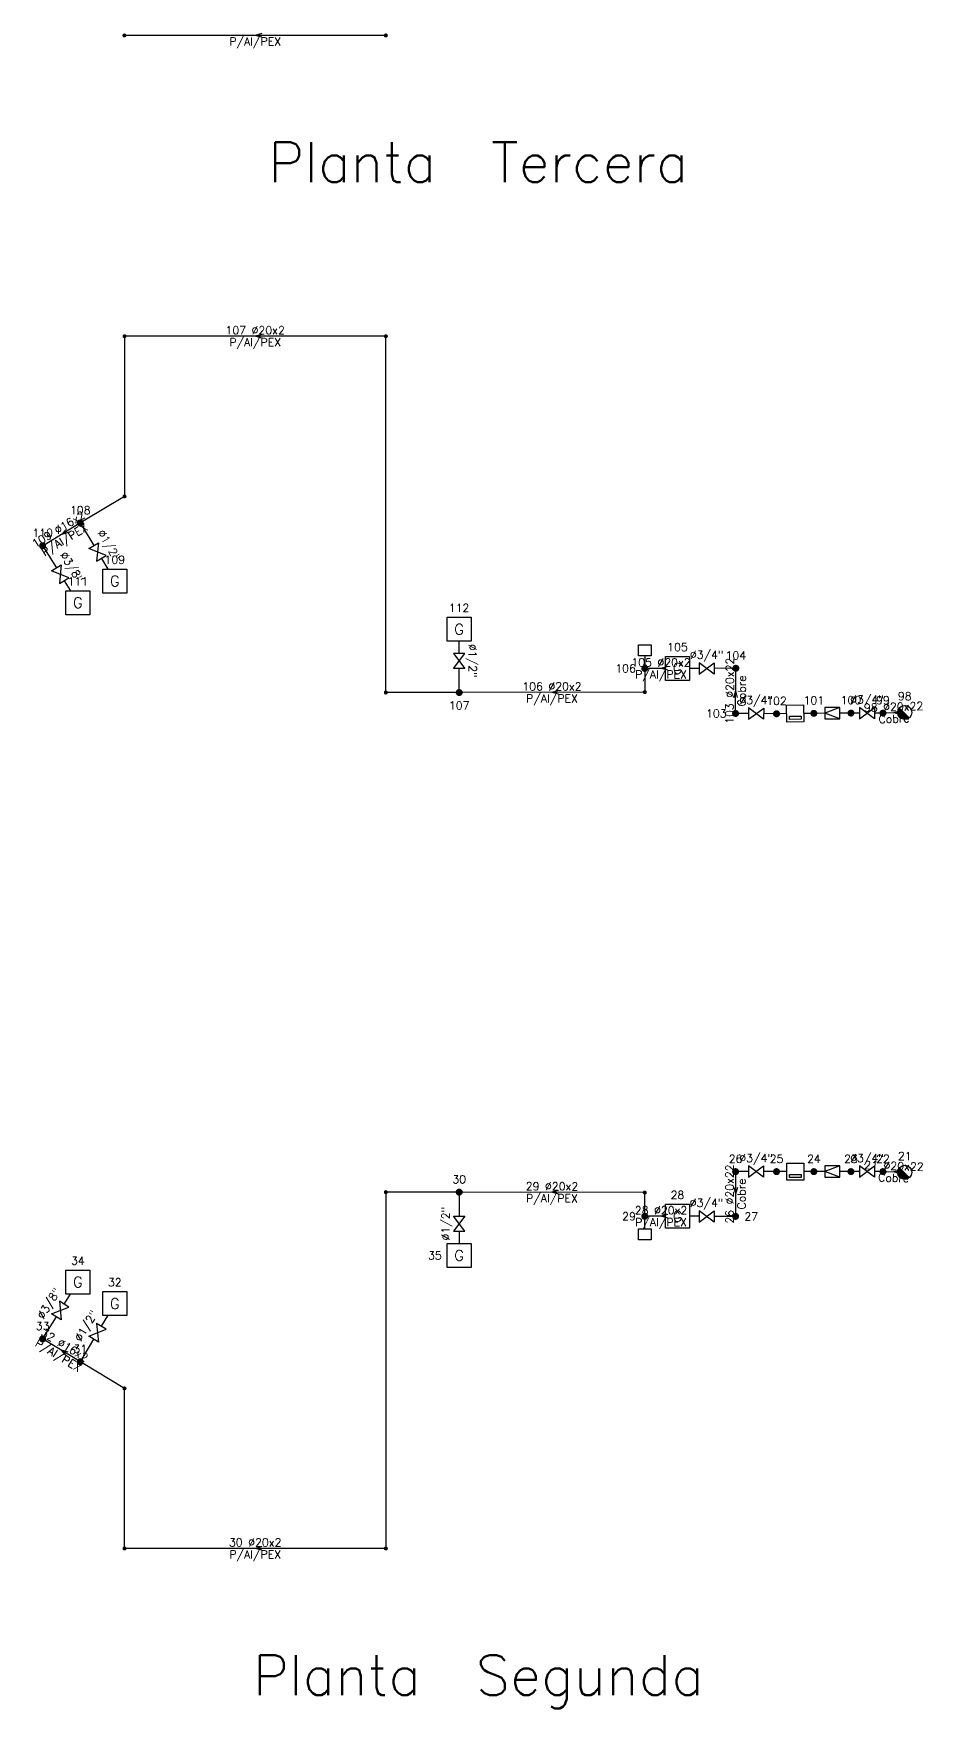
# Model space of a CAD drawing. Header units: metres. Extents: x -46.6 to 10.1, y -1.4 to 97.6.
# Drawn here: x -14.52 to -7.86, y 35.61 to 48.17 of the extents above; entities that cross this region are included whole.
import ezdxf
from ezdxf.enums import TextEntityAlignment as Align

# ---------------------------------------------------------------- set-up
doc = ezdxf.new("R2010")
doc.units = ezdxf.units.M
doc.header["$LTSCALE"] = 12.7
doc.layers.get('0').update_dxf_attribs({"linetype": 'CONTINUOUS'})
doc.layers.add('TEXTO_NUDOS', color=7, linetype='CONTINUOUS')
doc.layers.add('UNIFILAR', color=7, linetype='CONTINUOUS')
doc.layers.add('TEXTO_RAMAS', color=7, linetype='CONTINUOUS', lineweight=18)
doc.styles.add('ROMANS', font='Romans', dxfattribs={"height": 0.0635})

# ---------------------------------------------------------------- blocks, each defined once
blk = doc.blocks.new('CONEXION_PLANTAS_GAS')
at = {"color": 0, "linetype": 'Continuous'}
blk.add_circle((-0.004736, -0.005671), 1.5, dxfattribs=at)
for points in [[(-1.499779, 0.11617), (-1.504474, -0.033694), (0.363297, -1.459821), (0.216286, -1.489298)], [(-1.480147, 0.264817), (-1.499779, 0.11617), (0.506632, -1.415814), (0.363297, -1.459821)], [(-1.445772, 0.410761), (-1.480147, 0.264817), (0.644856, -1.357718), (0.506632, -1.415814)], [(-1.396999, 0.552544), (-1.445772, 0.410761), (0.77659, -1.286112), (0.644856, -1.357718)], [(-1.334315, 0.688749), (-1.396999, 0.552544), (0.900518, -1.201713), (0.77659, -1.286112)], [(-1.258346, 0.818016), (-1.334315, 0.688749), (1.0154, -1.105363), (0.900518, -1.201713)], [(-1.169852, 0.939054), (-1.258346, 0.818016), (1.047775, -1.074419), (1.0154, -1.105363)], [(-1.069716, 1.050651), (-1.169852, 0.939054), (-0.004736, -0.005671), (1.047775, -1.074419)], [(-1.504474, -0.033694), (-1.494184, -0.183278), (0.216286, -1.489298), (0.067066, -1.503952)], [(-1.494184, -0.183278), (-1.469012, -0.331087), (0.067066, -1.503952), (-0.082871, -1.503635)], [(-1.469012, -0.331087), (-1.429209, -0.475645), (-0.082871, -1.503635), (-0.232027, -1.488351)], [(-1.429209, -0.475645), (-1.375174, -0.615507), (-0.232027, -1.488351), (-0.378913, -1.458252)], [(-1.375174, -0.615507), (-1.307445, -0.749276), (-0.378913, -1.458252), (-0.52206, -1.41364)], [(-1.307445, -0.749276), (-1.226701, -0.875615), (-0.52206, -1.41364), (-0.660037, -1.35496)], [(-1.226701, -0.875615), (-1.133746, -0.993262), (-0.660037, -1.35496), (-0.791468, -1.282798)], [(-1.133746, -0.993262), (-1.029511, -1.101041), (-0.791468, -1.282798), (-0.915037, -1.197876)]]:
    blk.add_solid(points, dxfattribs=at)
blk = doc.blocks.new('NUDO_DERIVACION_GAS')
at = {"color": 0, "linetype": 'Continuous'}
for points in [[(-0.742494, 0.10584), (-0.749351, 0.031185), (-0.748721, -0.043781), (-0.749351, 0.031185)], [(-0.728219, 0.179437), (-0.742494, 0.10584), (-0.74061, -0.118309), (-0.748721, -0.043781)], [(-0.706667, 0.251241), (-0.728219, 0.179437), (-0.725099, -0.191656), (-0.74061, -0.118309)], [(-0.678054, 0.320535), (-0.706667, 0.251241), (-0.702343, -0.263087), (-0.725099, -0.191656)], [(-0.642667, 0.386626), (-0.678054, 0.320535), (-0.672569, -0.33189), (-0.702343, -0.263087)], [(-0.600858, 0.448854), (-0.642667, 0.386626), (-0.636075, -0.397377), (-0.672569, -0.33189)], [(-0.553045, 0.506597), (-0.600858, 0.448854), (-0.593226, -0.458893), (-0.636075, -0.397377)], [(-0.499707, 0.559279), (-0.553045, 0.506597), (-0.544449, -0.515825), (-0.593226, -0.458893)], [(-0.441376, 0.606372), (-0.499707, 0.559279), (-0.490233, -0.567602), (-0.544449, -0.515825)], [(-0.378635, 0.647407), (-0.441376, 0.606372), (-0.431118, -0.613708), (-0.490233, -0.567602)], [(-0.31211, 0.681973), (-0.378635, 0.647407), (-0.367696, -0.653682), (-0.431118, -0.613708)], [(-0.242467, 0.709725), (-0.31211, 0.681973), (-0.300599, -0.687124), (-0.367696, -0.653682)], [(-0.170402, 0.730386), (-0.242467, 0.709725), (-0.2305, -0.713702), (-0.300599, -0.687124)], [(-0.096633, 0.743749), (-0.170402, 0.730386), (-0.158097, -0.733148), (-0.2305, -0.713702)], [(-0.0219, 0.74968), (-0.096633, 0.743749), (-0.084114, -0.745268), (-0.158097, -0.733148)], [(0.053053, 0.748121), (-0.0219, 0.74968), (-0.009291, -0.749942), (-0.084114, -0.745268)], [(0.127475, 0.739087), (0.053053, 0.748121), (0.065624, -0.747123), (-0.009291, -0.749942)], [(0.200624, 0.722669), (0.127475, 0.739087), (0.139884, -0.736839), (0.065624, -0.747123)], [(0.271768, 0.699029), (0.200624, 0.722669), (0.212747, -0.719193), (0.139884, -0.736839)], [(0.340197, 0.668406), (0.271768, 0.699029), (0.283483, -0.694361), (0.212747, -0.719193)], [(0.405227, 0.631103), (0.340197, 0.668406), (0.351388, -0.662591), (0.283483, -0.694361)], [(0.466207, 0.587495), (0.405227, 0.631103), (0.415781, -0.624201), (0.351388, -0.662591)], [(0.52253, 0.538017), (0.466207, 0.587495), (0.47602, -0.579573), (0.415781, -0.624201)], [(0.573632, 0.483163), (0.52253, 0.538017), (0.531502, -0.529155), (0.47602, -0.579573)], [(0.619002, 0.423482), (0.573632, 0.483163), (0.581674, -0.47345), (0.531502, -0.529155)], [(0.658187, 0.359569), (0.619002, 0.423482), (0.626035, -0.413014), (0.581674, -0.47345)], [(0.690796, 0.292064), (0.658187, 0.359569), (0.66414, -0.348452), (0.626035, -0.413014)], [(0.716502, 0.22164), (0.690796, 0.292064), (0.695609, -0.280407), (0.66414, -0.348452)], [(0.73505, 0.149002), (0.716502, 0.22164), (0.720128, -0.209562), (0.695609, -0.280407)], [(0.746253, 0.074875), (0.73505, 0.149002), (0.737451, -0.136622), (0.720128, -0.209562)], [(0.75, 0), (0.746253, 0.074875), (0.747407, -0.062317), (0.737451, -0.136622)]]:
    blk.add_solid(points, dxfattribs=at)
blk = doc.blocks.new('APARATO_GAS')
at = {"color": 0, "linetype": 'Continuous'}
for p, q in [((-1.125, 1.125), (1.125, 1.125)), ((-1.125, -1.125), (-1.125, 1.125)), ((1.125, 1.125), (1.125, -1.125)), ((1.125, -1.125), (-1.125, -1.125))]:
    blk.add_line(p, q, dxfattribs=at)
at = {"color": 0, "linetype": 'Continuous', "style": 'ROMANS'}
blk.add_text('G', height=1, dxfattribs=at).set_placement((0, -0.5), align=Align.CENTER)
blk = doc.blocks.new('NUDO_PASO_GAS')
at = {"color": 0, "linetype": 'Continuous'}
for points in [[(-0.742494, 0.10584), (-0.749351, 0.031185), (-0.748721, -0.043781), (-0.749351, 0.031185)], [(-0.728219, 0.179437), (-0.742494, 0.10584), (-0.74061, -0.118309), (-0.748721, -0.043781)], [(-0.706667, 0.251241), (-0.728219, 0.179437), (-0.725099, -0.191656), (-0.74061, -0.118309)], [(-0.678054, 0.320535), (-0.706667, 0.251241), (-0.702343, -0.263087), (-0.725099, -0.191656)], [(-0.642667, 0.386626), (-0.678054, 0.320535), (-0.672569, -0.33189), (-0.702343, -0.263087)], [(-0.600858, 0.448854), (-0.642667, 0.386626), (-0.636075, -0.397377), (-0.672569, -0.33189)], [(-0.553045, 0.506597), (-0.600858, 0.448854), (-0.593226, -0.458893), (-0.636075, -0.397377)], [(-0.499707, 0.559279), (-0.553045, 0.506597), (-0.544449, -0.515825), (-0.593226, -0.458893)], [(-0.441376, 0.606372), (-0.499707, 0.559279), (-0.490233, -0.567602), (-0.544449, -0.515825)], [(-0.378635, 0.647407), (-0.441376, 0.606372), (-0.431118, -0.613708), (-0.490233, -0.567602)], [(-0.31211, 0.681973), (-0.378635, 0.647407), (-0.367696, -0.653682), (-0.431118, -0.613708)], [(-0.242467, 0.709725), (-0.31211, 0.681973), (-0.300599, -0.687124), (-0.367696, -0.653682)], [(-0.170402, 0.730386), (-0.242467, 0.709725), (-0.2305, -0.713702), (-0.300599, -0.687124)], [(-0.096633, 0.743749), (-0.170402, 0.730386), (-0.158097, -0.733148), (-0.2305, -0.713702)], [(-0.0219, 0.74968), (-0.096633, 0.743749), (-0.084114, -0.745268), (-0.158097, -0.733148)], [(0.053053, 0.748121), (-0.0219, 0.74968), (-0.009291, -0.749942), (-0.084114, -0.745268)], [(0.127475, 0.739087), (0.053053, 0.748121), (0.065624, -0.747123), (-0.009291, -0.749942)], [(0.200624, 0.722669), (0.127475, 0.739087), (0.139884, -0.736839), (0.065624, -0.747123)], [(0.271768, 0.699029), (0.200624, 0.722669), (0.212747, -0.719193), (0.139884, -0.736839)], [(0.340197, 0.668406), (0.271768, 0.699029), (0.283483, -0.694361), (0.212747, -0.719193)], [(0.405227, 0.631103), (0.340197, 0.668406), (0.351388, -0.662591), (0.283483, -0.694361)], [(0.466207, 0.587495), (0.405227, 0.631103), (0.415781, -0.624201), (0.351388, -0.662591)], [(0.52253, 0.538017), (0.466207, 0.587495), (0.47602, -0.579573), (0.415781, -0.624201)], [(0.573632, 0.483163), (0.52253, 0.538017), (0.531502, -0.529155), (0.47602, -0.579573)], [(0.619002, 0.423482), (0.573632, 0.483163), (0.581674, -0.47345), (0.531502, -0.529155)], [(0.658187, 0.359569), (0.619002, 0.423482), (0.626035, -0.413014), (0.581674, -0.47345)], [(0.690796, 0.292064), (0.658187, 0.359569), (0.66414, -0.348452), (0.626035, -0.413014)], [(0.716502, 0.22164), (0.690796, 0.292064), (0.695609, -0.280407), (0.66414, -0.348452)], [(0.73505, 0.149002), (0.716502, 0.22164), (0.720128, -0.209562), (0.695609, -0.280407)], [(0.746253, 0.074875), (0.73505, 0.149002), (0.737451, -0.136622), (0.720128, -0.209562)], [(0.75, 0), (0.746253, 0.074875), (0.747407, -0.062317), (0.737451, -0.136622)]]:
    blk.add_solid(points, dxfattribs=at)
blk = doc.blocks.new('TOMA_PRESION_GAS')
at = {"color": 0, "linetype": 'Continuous'}
for p, q in [((-0.046683, 0.093739), (-0.046683, 0.17616)), ((-0.046683, 0.17616), (0.046683, 0.17616)), ((0.046683, 0.17616), (0.046683, 0.093739)), ((0.046683, 0.093739), (-0.046683, 0.093739)), ((0, 0.093739), (0, 0.0262))]:
    blk.add_line(p, q, dxfattribs=at)
for points in [[(-0.025977, 0.003703), (-0.026217, 0.001091), (-0.026195, -0.001532), (-0.026217, 0.001091)], [(-0.025477, 0.006278), (-0.025977, 0.003703), (-0.025911, -0.004139), (-0.026195, -0.001532)], [(-0.024723, 0.00879), (-0.025477, 0.006278), (-0.025368, -0.006705), (-0.025911, -0.004139)], [(-0.023722, 0.011214), (-0.024723, 0.00879), (-0.024572, -0.009204), (-0.025368, -0.006705)], [(-0.022484, 0.013526), (-0.023722, 0.011214), (-0.02353, -0.011611), (-0.024572, -0.009204)], [(-0.021021, 0.015704), (-0.022484, 0.013526), (-0.022254, -0.013903), (-0.02353, -0.011611)], [(-0.019349, 0.017724), (-0.021021, 0.015704), (-0.020754, -0.016055), (-0.022254, -0.013903)], [(-0.017483, 0.019567), (-0.019349, 0.017724), (-0.019048, -0.018047), (-0.020754, -0.016055)], [(-0.015442, 0.021214), (-0.017483, 0.019567), (-0.017151, -0.019858), (-0.019048, -0.018047)], [(-0.013247, 0.02265), (-0.015442, 0.021214), (-0.015083, -0.021471), (-0.017151, -0.019858)], [(-0.010919, 0.023859), (-0.013247, 0.02265), (-0.012864, -0.02287), (-0.015083, -0.021471)], [(-0.008483, 0.02483), (-0.010919, 0.023859), (-0.010517, -0.02404), (-0.012864, -0.02287)], [(-0.005962, 0.025553), (-0.008483, 0.02483), (-0.008064, -0.024969), (-0.010517, -0.02404)], [(-0.003381, 0.026021), (-0.005962, 0.025553), (-0.005531, -0.02565), (-0.008064, -0.024969)], [(-0.000766, 0.026228), (-0.003381, 0.026021), (-0.002943, -0.026074), (-0.005531, -0.02565)], [(0.001856, 0.026174), (-0.000766, 0.026228), (-0.000325, -0.026237), (-0.002943, -0.026074)], [(0.00446, 0.025858), (0.001856, 0.026174), (0.002296, -0.026139), (-0.000325, -0.026237)], [(0.007019, 0.025283), (0.00446, 0.025858), (0.004894, -0.025779), (0.002296, -0.026139)], [(0.009508, 0.024456), (0.007019, 0.025283), (0.007443, -0.025162), (0.004894, -0.025779)], [(0.011902, 0.023385), (0.009508, 0.024456), (0.009918, -0.024293), (0.007443, -0.025162)], [(0.014177, 0.02208), (0.011902, 0.023385), (0.012294, -0.023181), (0.009918, -0.024293)], [(0.016311, 0.020554), (0.014177, 0.02208), (0.014546, -0.021838), (0.012294, -0.023181)], [(0.018281, 0.018823), (0.016311, 0.020554), (0.016654, -0.020277), (0.014546, -0.021838)], [(0.020069, 0.016904), (0.018281, 0.018823), (0.018595, -0.018513), (0.016654, -0.020277)], [(0.021656, 0.014816), (0.020069, 0.016904), (0.02035, -0.016564), (0.018595, -0.018513)], [(0.023027, 0.01258), (0.021656, 0.014816), (0.021902, -0.01445), (0.02035, -0.016564)], [(0.024168, 0.010218), (0.023027, 0.01258), (0.023235, -0.012191), (0.021902, -0.01445)], [(0.025067, 0.007754), (0.024168, 0.010218), (0.024336, -0.00981), (0.023235, -0.012191)], [(0.025716, 0.005213), (0.025067, 0.007754), (0.025194, -0.007332), (0.024336, -0.00981)], [(0.026108, 0.00262), (0.025716, 0.005213), (0.0258, -0.00478), (0.025194, -0.007332)], [(0.026239, 0), (0.026108, 0.00262), (0.026149, -0.00218), (0.0258, -0.00478)]]:
    blk.add_solid(points, dxfattribs=at)
blk = doc.blocks.new('LLAVE_PASO_GAS')
at = {"color": 0, "linetype": 'Continuous'}
for p, q in [((-1.5, 1.125), (1.5, -1.125)), ((1.5, 1.125), (-1.5, -1.125)), ((-1.5, -1.125), (-1.5, 1.125)), ((1.5, -1.125), (1.5, 1.125))]:
    blk.add_line(p, q, dxfattribs=at)
blk = doc.blocks.new('VALVULA_REG_PRESION_GAS')
at = {"color": 0, "linetype": 'Continuous'}
for p, q in [((-1.50002, 1.125), (1.49998, 0)), ((1.49998, 1.125), (-1.50002, 1.125)), ((-1.50002, 1.125), (-1.50002, -1.125)), ((-1.50002, -1.125), (1.49998, 0)), ((1.49998, -1.125), (1.49998, 1.125)), ((-1.50002, -1.125), (1.49998, -1.125))]:
    blk.add_line(p, q, dxfattribs=at)
blk = doc.blocks.new('CONTADOR_GAS')
at = {"color": 0, "linetype": 'Continuous'}
for p, q in [((-1.125, 1.125), (1.125, 1.125)), ((-1.125, -1.125), (-1.125, 1.125)), ((-0.775, 0.775), (0.775, 0.775)), ((-0.775, 0.367113), (-0.775, 0.775)), ((0.775, 0.367113), (-0.775, 0.367113)), ((0.775, 0.775), (0.775, 0.367113)), ((1.125, 1.125), (1.125, -1.125)), ((1.125, -1.125), (-1.125, -1.125))]:
    blk.add_line(p, q, dxfattribs=at)

msp = doc.modelspace()

# ---------------------------------------------------------------- linework, layer by layer
at = {"layer": 'UNIFILAR', "color": 30, "linetype": 'Continuous'}
for p, q in [((-11.896, 48.153), (-13.827, 48.153)), ((-12.811, 48.167), (-12.861, 48.153)), ((-12.811, 48.139), (-12.861, 48.153)), ((-13.841, 45.882), (-13.841, 44.711)), ((-11.896, 45.897), (-13.826, 45.897)), ((-12.811, 45.911), (-12.861, 45.897)), ((-12.811, 45.883), (-12.861, 45.897)), ((-11.881, 43.24), (-11.881, 45.882)), ((-13.854, 44.689), (-14.15, 44.51)), ((-14.195, 44.483), (-14.432, 44.339)), ((-14.159, 44.474), (-14.072, 44.327)), ((-14.278, 44.449), (-14.314, 44.411)), ((-14.264, 44.425), (-14.314, 44.411)), ((-14.441, 44.303), (-14.352, 44.16)), ((-14.014, 44.231), (-13.967, 44.151)), ((-14.293, 44.064), (-14.246, 43.989)), ((-11.331, 43.519), (-11.332, 43.61)), ((-11.331, 43.251), (-11.331, 43.406)), ((-9.939, 43.38), (-9.939, 43.243)), ((-9.784, 43.406), (-9.913, 43.406)), ((-9.767, 43.42), (-9.817, 43.406)), ((-9.767, 43.392), (-9.817, 43.406)), ((-9.531, 43.406), (-9.604, 43.406)), ((-9.282, 43.407), (-9.419, 43.406)), ((-9.258, 43.095), (-9.256, 43.38)), ((-11.357, 43.225), (-11.866, 43.225)), ((-9.954, 43.228), (-11.304, 43.225)), ((-10.585, 43.24), (-10.635, 43.226)), ((-10.585, 43.212), (-10.635, 43.226)), ((-9.272, 43.188), (-9.257, 43.237)), ((-9.243, 43.187), (-9.257, 43.237)), ((-8.022, 43.089), (-8.071, 43.073)), ((-9.161, 43.068), (-9.232, 43.068)), ((-8.977, 43.066), (-9.048, 43.067)), ((-8.874, 43.067), (-8.924, 43.066)), ((-8.697, 43.069), (-8.747, 43.068)), ((-8.588, 43.07), (-8.644, 43.069)), ((-8.419, 43.071), (-8.476, 43.071)), ((-8.329, 43.071), (-8.367, 43.071)), ((-8.18, 43.071), (-8.217, 43.071)), ((-8.042, 43.074), (-8.127, 43.071)), ((-8.021, 43.061), (-8.071, 43.073)), ((-9.258, 39.606), (-9.258, 39.322)), ((-9.161, 39.632), (-9.232, 39.632)), ((-8.977, 39.632), (-9.048, 39.632)), ((-8.874, 39.632), (-8.924, 39.632)), ((-8.697, 39.632), (-8.747, 39.632)), ((-8.588, 39.632), (-8.644, 39.632)), ((-8.419, 39.632), (-8.476, 39.632)), ((-8.329, 39.632), (-8.367, 39.632)), ((-8.18, 39.632), (-8.217, 39.632)), ((-8.042, 39.629), (-8.127, 39.631)), ((-8.021, 39.642), (-8.071, 39.63)), ((-8.022, 39.614), (-8.071, 39.63)), ((-11.881, 39.463), (-11.881, 36.821)), ((-11.357, 39.478), (-11.866, 39.478)), ((-11.331, 39.452), (-11.331, 39.297)), ((-9.954, 39.475), (-11.304, 39.478)), ((-10.585, 39.49), (-10.635, 39.477)), ((-10.585, 39.462), (-10.635, 39.477)), ((-9.939, 39.323), (-9.939, 39.46)), ((-9.272, 39.514), (-9.258, 39.464)), ((-9.244, 39.514), (-9.258, 39.464)), ((-9.784, 39.297), (-9.913, 39.297)), ((-9.767, 39.311), (-9.817, 39.297)), ((-9.767, 39.283), (-9.817, 39.297)), ((-9.533, 39.297), (-9.604, 39.297)), ((-9.285, 39.296), (-9.42, 39.296)), ((-11.331, 39.184), (-11.332, 39.093)), ((-14.293, 38.639), (-14.246, 38.714)), ((-14.441, 38.4), (-14.352, 38.543)), ((-14.014, 38.472), (-13.967, 38.551)), ((-14.195, 38.22), (-14.432, 38.364)), ((-14.159, 38.229), (-14.072, 38.375)), ((-14.278, 38.254), (-14.314, 38.292)), ((-14.264, 38.278), (-14.314, 38.292)), ((-13.854, 38.014), (-14.15, 38.193)), ((-13.841, 36.821), (-13.841, 37.991)), ((-12.811, 36.82), (-12.861, 36.806)), ((-11.896, 36.806), (-13.826, 36.806)), ((-12.811, 36.792), (-12.861, 36.806))]:
    msp.add_line(p, q, dxfattribs=at)

# ---------------------------------------------------------------- block references
at = {"layer": 'UNIFILAR', "color": 30, "linetype": 'Continuous', "zscale": 1.00036631778}
for name, p, xscale, yscale in [('NUDO_PASO_GAS', (-13.842, 48.153), 0.0200073263556, 0.0200073263556), ('NUDO_PASO_GAS', (-11.881, 48.153), 0.0200073263556, 0.0200073263556), ('NUDO_PASO_GAS', (-13.841, 45.897), 0.0200073263556, 0.0200073263556), ('NUDO_PASO_GAS', (-11.881, 45.897), 0.0200073263556, 0.0200073263556), ('NUDO_PASO_GAS', (-13.841, 44.696), 0.0200073263556, 0.0200073263556), ('NUDO_DERIVACION_GAS', (-14.173, 44.497), 0.0350128211223, 0.0350128211223), ('NUDO_DERIVACION_GAS', (-14.455, 44.325), 0.0350128211223, 0.0350128211223), ('APARATO_GAS', (-13.914, 44.061), 0.08002930542240001, 0.08002930542240001), ('APARATO_GAS', (-14.191, 43.899), 0.08002930542240001, 0.08002930542240001), ('APARATO_GAS', (-11.332, 43.7), 0.08002930542240001, 0.08002930542240001), ('TOMA_PRESION_GAS', (-9.939, 43.406), 1.00036631778, 1.00036631778), ('APARATO_GAS', (-9.694, 43.406), 0.08002930542240001, 0.08002930542240001), ('NUDO_DERIVACION_GAS', (-9.256, 43.407), 0.0350128211223, 0.0350128211223), ('NUDO_PASO_GAS', (-11.881, 43.225), 0.0200073263556, 0.0200073263556), ('NUDO_DERIVACION_GAS', (-11.331, 43.225), 0.0350128211223, 0.0350128211223), ('NUDO_PASO_GAS', (-9.939, 43.228), 0.0200073263556, 0.0200073263556), ('NUDO_DERIVACION_GAS', (-9.258, 43.068), 0.0350128211223, 0.0350128211223), ('NUDO_DERIVACION_GAS', (-8.951, 43.066), 0.0350128211223, 0.0350128211223), ('NUDO_DERIVACION_GAS', (-8.671, 43.069), 0.0350128211223, 0.0350128211223), ('NUDO_DERIVACION_GAS', (-8.393, 43.071), 0.0350128211223, 0.0350128211223), ('NUDO_DERIVACION_GAS', (-8.153, 43.071), 0.0350128211223, 0.0350128211223), ('CONEXION_PLANTAS_GAS', (-7.989, 43.076), 0.0350128211223, 0.0350128211223), ('NUDO_DERIVACION_GAS', (-9.258, 39.632), 0.0350128211223, 0.0350128211223), ('NUDO_DERIVACION_GAS', (-8.951, 39.632), 0.0350128211223, 0.0350128211223), ('NUDO_DERIVACION_GAS', (-8.671, 39.632), 0.0350128211223, 0.0350128211223), ('NUDO_DERIVACION_GAS', (-8.393, 39.632), 0.0350128211223, 0.0350128211223), ('NUDO_DERIVACION_GAS', (-8.153, 39.632), 0.0350128211223, 0.0350128211223), ('CONEXION_PLANTAS_GAS', (-7.989, 39.627), 0.0350128211223, 0.0350128211223), ('NUDO_PASO_GAS', (-11.881, 39.478), 0.0200073263556, 0.0200073263556), ('NUDO_DERIVACION_GAS', (-11.331, 39.478), 0.0350128211223, 0.0350128211223), ('NUDO_PASO_GAS', (-9.939, 39.475), 0.0200073263556, 0.0200073263556), ('APARATO_GAS', (-9.694, 39.297), 0.08002930542240001, 0.08002930542240001), ('NUDO_DERIVACION_GAS', (-9.258, 39.296), 0.0350128211223, 0.0350128211223), ('APARATO_GAS', (-11.332, 39.003), 0.08002930542240001, 0.08002930542240001), ('APARATO_GAS', (-14.191, 38.804), 0.08002930542240001, 0.08002930542240001), ('APARATO_GAS', (-13.914, 38.642), 0.08002930542240001, 0.08002930542240001), ('NUDO_DERIVACION_GAS', (-14.455, 38.377), 0.0350128211223, 0.0350128211223), ('NUDO_DERIVACION_GAS', (-14.173, 38.206), 0.0350128211223, 0.0350128211223), ('NUDO_PASO_GAS', (-13.841, 38.006), 0.0200073263556, 0.0200073263556), ('NUDO_PASO_GAS', (-13.841, 36.806), 0.0200073263556, 0.0200073263556), ('NUDO_PASO_GAS', (-11.881, 36.806), 0.0200073263556, 0.0200073263556)]:
    msp.add_blockref(name, p, dxfattribs=dict(at, xscale=xscale, yscale=yscale))
for name, p, xscale, yscale, rotation in [('LLAVE_PASO_GAS', (-14.043, 44.279), 0.03751373691675, 0.03751373691675, 300.730759), ('LLAVE_PASO_GAS', (-14.323, 44.112), 0.03751373691675, 0.03751373691675, 301.743256), ('LLAVE_PASO_GAS', (-11.331, 43.462), 0.03751373691675, 0.03751373691675, 90.16578799999998), ('LLAVE_PASO_GAS', (-9.475, 43.406), 0.03751373691675, 0.03751373691675, 180.088708), ('LLAVE_PASO_GAS', (-9.104, 43.067), 0.03751373691675, 0.03751373691675, 179.567205), ('CONTADOR_GAS', (-8.811, 43.068), 0.05652069695457002, 0.05652069695457002, 180.674776), ('VALVULA_REG_PRESION_GAS', (-8.532, 43.07), 0.03751373691675, 0.03751373691675, 180.45019), ('LLAVE_PASO_GAS', (-8.273, 43.071), 0.03751373691674999, 0.03751373691674999, 179.811089), ('LLAVE_PASO_GAS', (-9.104, 39.632), 0.03751373691675, 0.03751373691675, 180), ('CONTADOR_GAS', (-8.811, 39.632), 0.05652069695457, 0.05652069695457, 180), ('VALVULA_REG_PRESION_GAS', (-8.532, 39.632), 0.03751373691675, 0.03751373691675, 180), ('LLAVE_PASO_GAS', (-8.273, 39.632), 0.03751373691675, 0.03751373691675, 180), ('TOMA_PRESION_GAS', (-9.939, 39.297), 1.00036631778, 1.00036631778, 180), ('LLAVE_PASO_GAS', (-9.476, 39.296), 0.03751373691674999, 0.03751373691674999, 179.909987), ('LLAVE_PASO_GAS', (-11.331, 39.241), 0.03751373691675, 0.03751373691675, 269.834212), ('LLAVE_PASO_GAS', (-14.323, 38.591), 0.03751373691675, 0.03751373691675, 58.256744), ('LLAVE_PASO_GAS', (-14.043, 38.424), 0.03751373691675, 0.03751373691675, 59.269241)]:
    msp.add_blockref(name, p, dxfattribs=dict(at, xscale=xscale, yscale=yscale, rotation=rotation))

# ---------------------------------------------------------------- texts
at = {"color": 7, "linetype": 'Continuous', "style": 'ROMANS'}
for s, p in [('Planta  Tercera', (-11.187, 47.052)), ('Planta  Segunda', (-11.187, 35.706))]:
    msp.add_text(s, height=0.30011, dxfattribs=at).set_placement(p, align=Align.CENTER)
at = {"layer": 'TEXTO_NUDOS', "color": 30, "linetype": 'Continuous', "style": 'ROMANS'}
for s, p in [('108', (-14.173, 44.563)), ('110', (-14.455, 44.392)), ('109', (-13.914, 44.191)), ('111', (-14.191, 44.029)), ('112', (-11.332, 43.83)), ('105', (-9.694, 43.536)), ('104', (-9.256, 43.473)), ('98', (-7.989, 43.168)), ('102', (-8.951, 43.132)), ('101', (-8.671, 43.136)), ('100', (-8.393, 43.138)), ('99', (-8.153, 43.137)), ('26', (-9.258, 39.698)), ('25', (-8.951, 39.698)), ('24', (-8.671, 39.698)), ('23', (-8.393, 39.698)), ('22', (-8.153, 39.698)), ('21', (-7.989, 39.719)), ('30', (-11.331, 39.544)), ('28', (-9.694, 39.427)), ('34', (-14.191, 38.934)), ('32', (-13.914, 38.772)), ('33', (-14.455, 38.444)), ('31', (-14.173, 38.272))]:
    msp.add_text(s, height=0.06, dxfattribs=at).set_placement(p, align=Align.CENTER)
for s, p in [('106', (-10.006, 43.406)), ('103', (-9.325, 43.068)), ('29', (-10.006, 39.297)), ('35', (-11.462, 39.003))]:
    msp.add_text(s, height=0.06, dxfattribs=at).set_placement(p, align=Align.MIDDLE_RIGHT)
msp.add_text('107', height=0.06, dxfattribs=at).set_placement((-11.331, 43.158), align=Align.TOP_CENTER)
msp.add_text('27', height=0.06, dxfattribs=at).set_placement((-9.192, 39.296), align=Align.MIDDLE_LEFT)
at = {"layer": 'TEXTO_RAMAS', "color": 30, "linetype": 'Continuous', "style": 'ROMANS'}
for p in [(-12.861, 48.138), (-12.861, 45.882), (-9.817, 43.391), (-9.817, 39.282), (-12.861, 36.791)]:
    msp.add_text('P/Al/PEX', height=0.06, dxfattribs=at).set_placement(p, align=Align.TOP_CENTER)
for s, p in [('107 Ø20x2', (-12.861, 45.912)), ('105 Ø20x2', (-9.817, 43.421)), ('Ø3/4"', (-9.104, 39.703)), ('Ø3/4"', (-8.273, 39.703)), ('28 Ø20x2', (-9.817, 39.312)), ('30 Ø20x2', (-12.861, 36.821))]:
    msp.add_text(s, height=0.06, dxfattribs=at).set_placement(p, align=Align.CENTER)
for s, rotation, p in [('109 Ø16x2', 31.2839, (-14.321, 44.424)), ('Ø1/2"', 300.7308, (-13.982, 44.315)), ('Ø3/8"', 301.7433, (-14.262, 44.15)), ('Ø1/2"', 270.1658, (-11.26, 43.463)), ('Ø3/4"', 0.0887, (-9.475, 43.478)), ('103 Ø20x22', 89.6435, (-9.272, 43.238)), ('106 Ø20x2', 0.1375, (-10.635, 43.241)), ('Ø3/4"', 359.5672, (-9.104, 43.138)), ('Ø3/4"', 359.8111, (-8.273, 43.142)), ('98 Ø20x22', 1.8328, (-8.072, 43.088)), ('21 Ø20x22', 358.1672, (-8.071, 39.645)), ('26 Ø20x22', 90, (-9.273, 39.464)), ('29 Ø20x2', 359.8625, (-10.635, 39.492)), ('Ø1/2"', 89.8342, (-11.403, 39.241)), ('Ø3/4"', 359.91, (-9.476, 39.368)), ('Ø3/8"', 58.2567, (-14.383, 38.628)), ('Ø1/2"', 59.2692, (-14.104, 38.46)), ('32 Ø16x2', 328.7161, (-14.306, 38.305))]:
    msp.add_text(s, height=0.06, rotation=rotation, dxfattribs=at).set_placement(p, align=Align.CENTER)
for s, rotation, p in [('P/Al/PEX', 31.2839, (-14.306, 44.398)), ('Cobre', 89.6435, (-9.242, 43.237)), ('P/Al/PEX', 0.1375, (-10.635, 43.211)), ('Cobre', 1.8328, (-8.071, 43.058)), ('Cobre', 90, (-9.243, 39.464)), ('Cobre', 358.1672, (-8.072, 39.615)), ('P/Al/PEX', 359.8625, (-10.635, 39.462)), ('P/Al/PEX', 328.7161, (-14.321, 38.279))]:
    msp.add_text(s, height=0.06, rotation=rotation, dxfattribs=at).set_placement(p, align=Align.TOP_CENTER)

doc.saveas('drawing.dxf')
